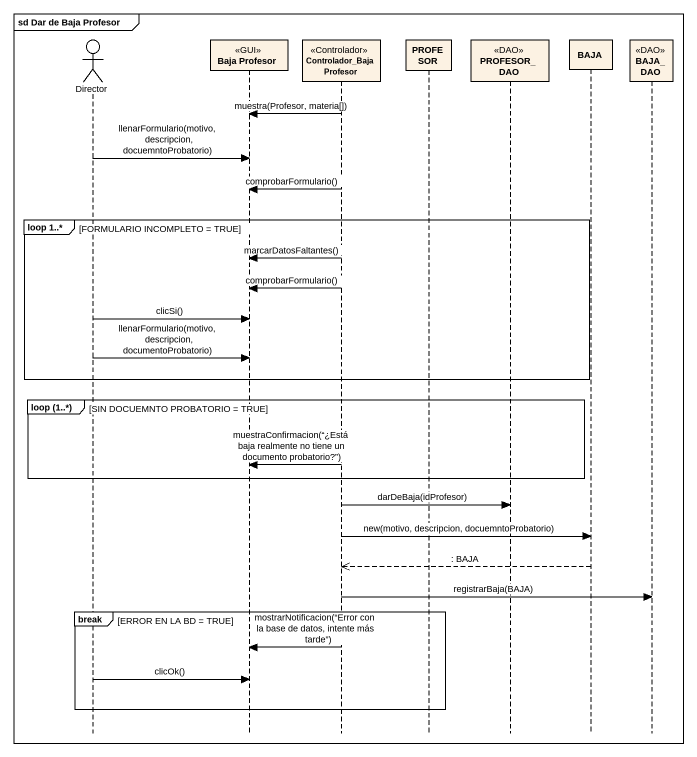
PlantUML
@startuml
mainframe sd Dar de Baja Profesor
hide footbox
actor Director
participant "Baja Profesor" as Baja_Profesor <<GUI>>
participant "Controlador_Baja Profesor" as Controlador_Baja_Profesor <<Controlador>>
participant PROFESOR
participant "PROFESOR_ DAO" as PROFESOR_DAO <<DAO>>
participant BAJA
participant BAJA_DAO <<DAO>>

Controlador_Baja_Profesor -> Baja_Profesor : muestra(Profesor, materia[])
Director -> Baja_Profesor : llenarFormulario(motivo, descripcion, docuemntoProbatorio)
Controlador_Baja_Profesor -> Baja_Profesor : comprobarFormulario()
group loop 1..* [FORMULARIO INCOMPLETO = TRUE]
  Controlador_Baja_Profesor -> Baja_Profesor : marcarDatosFaltantes()
  Controlador_Baja_Profesor -> Baja_Profesor : comprobarFormulario()
  Director -> Baja_Profesor : clicSi()
  Director -> Baja_Profesor : llenarFormulario(motivo, descripcion, documentoProbatorio)
end
group loop (1..*) [SIN DOCUEMNTO PROBATORIO = TRUE]
  Controlador_Baja_Profesor -> Baja_Profesor : muestraConfirmacion(“¿Está baja realmente no tiene un documento probatorio?”)
end
Controlador_Baja_Profesor -> PROFESOR_DAO : darDeBaja(idProfesor)
Controlador_Baja_Profesor -> BAJA : new(motivo, descripcion, docuemntoProbatorio)
BAJA -->> Controlador_Baja_Profesor : : BAJA
Controlador_Baja_Profesor -> BAJA_DAO : registrarBaja(BAJA)
break ERROR EN LA BD = TRUE
  Controlador_Baja_Profesor -> Baja_Profesor : mostrarNotificacion(“Error con la base de datos, intente más tarde”)
  Director -> Baja_Profesor : clicOk()
end
@enduml
